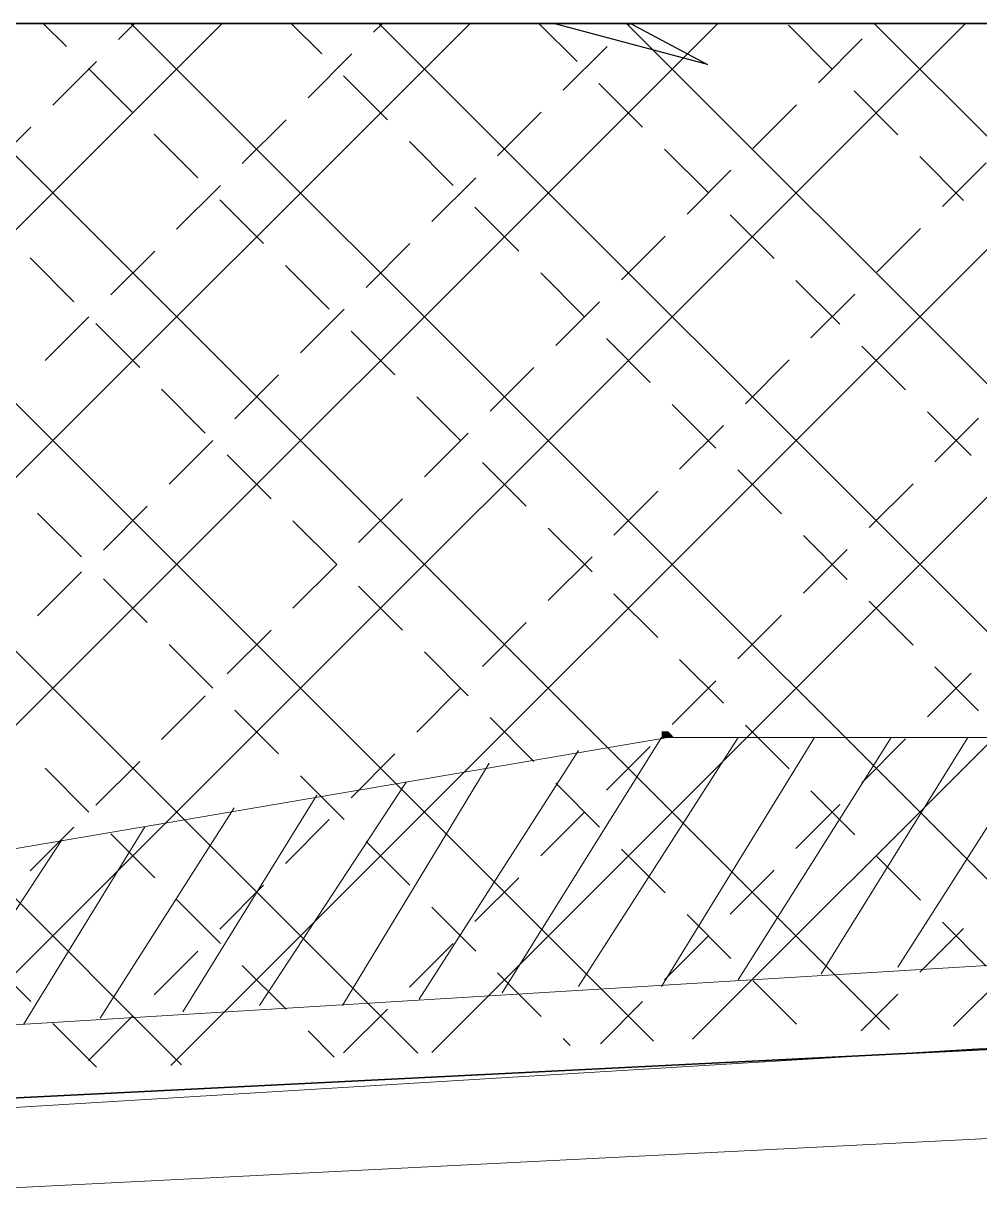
# Model space of a CAD drawing. Header units: inches. Extents: x 16065 to 240872, y 14603 to 37076.
# Drawn here: x 22437.4 to 22545.9, y 18844.2 to 18976.7 of the extents above; entities that cross this region are included whole.
import ezdxf

# ---------------------------------------------------------------- set-up
doc = ezdxf.new("R2010")
doc.units = ezdxf.units.IN
doc.header["$MEASUREMENT"] = 0
for name, color, linetype in [('EXP SECTS', 12, 'Continuous'), ('PDF10_Geometry', 7, 'Continuous'), ('PDF10_Solid Fills', 7, 'Continuous'), ('PRO HATCH', 12, 'Continuous'), ('PRO HUB', 12, 'Continuous')]:
    doc.layers.add(name, color=color, linetype=linetype)

# ---------------------------------------------------------------- blocks, each defined once
blk = doc.blocks.new('hhh')
at = {"layer": 'PDF10_Geometry', "lineweight": 0}
blk.add_lwpolyline([(217.21908, -17.05413), (217.21908, -17.05413), (217.21908, -17.05413)], close=True, dxfattribs=at)
at = {"layer": 'PDF10_Geometry', "lineweight": 5}
blk.add_lwpolyline([(217.13024, -17.07716), (217.13024, -17.08572), (217.30265, -17.07519), (217.30265, -17.05479), (217.21908, -17.05479), (217.13024, -17.06992), (217.13024, -17.07124), (217.14077, -17.07124), (217.14077, -17.07716)], close=True, dxfattribs=at)
at = {"layer": 'PDF10_Geometry', "lineweight": 9}
for points in [[(217.20197, -17.08111), (217.21842, -17.05479)], [(217.20986, -17.08045), (217.22631, -17.05479)], [(217.21842, -17.08045), (217.23421, -17.05479)], [(217.22631, -17.07979), (217.24211, -17.05479)], [(217.23487, -17.07914), (217.25, -17.05479)], [(217.24277, -17.07848), (217.2579, -17.05479)], [(217.19341, -17.08177), (217.20986, -17.05611)], [(217.18552, -17.08243), (217.20065, -17.05742)], [(217.17696, -17.08243), (217.1921, -17.0594)], [(217.16906, -17.08308), (217.18288, -17.06071)], [(217.16051, -17.08374), (217.17433, -17.06203)], [(217.15261, -17.0844), (217.16512, -17.064)], [(217.14406, -17.0844), (217.15656, -17.06532)], [(217.14603, -17.10151), (217.28883, -17.09427), (217.28817, -17.0765)], [(217.30265, -17.08374), (217.13024, -17.09427), (217.30265, -17.08374), (218.3961, -17.08377)]]:
    blk.add_lwpolyline(points, dxfattribs=at)
at = {"layer": 'PDF10_Geometry', "lineweight": 0}
blk.add_lwpolyline([(217.21908, -17.05479), (217.21842, -17.05479), (217.21908, -17.05479)], dxfattribs=at)
at = {"layer": 'PDF10_Solid Fills', "transparency": 33554559}
for points in [[(217.21908, -17.05413), (217.21842, -17.05413), (217.21842, -17.05413)], [(217.21908, -17.05413), (217.21842, -17.05413), (217.21973, -17.05479)], [(217.21842, -17.05413), (217.21973, -17.05479), (217.21842, -17.05479)], [(217.21842, -17.05479), (217.21908, -17.05479), (217.21908, -17.05479)], [(217.21908, -17.05479), (217.21908, -17.05479), (217.21842, -17.05479)], [(217.21908, -17.05479), (217.21842, -17.05479), (217.21973, -17.05479)]]:
    blk.add_solid(points, dxfattribs=at)
blk = doc.blocks.new('mm')
at = {"layer": 'EXP SECTS', "color": 9, "linetype": 'Continuous'}
for p, q in [((217.06247, -14.03085), (217.0466, -14.0266)), ((217.05453, -14.0266), (217.06247, -14.03085))]:
    blk.add_line(p, q, dxfattribs=at)
at = {"layer": 'PRO HATCH', "color": 9, "linetype": 'Continuous'}
for p, q in [((216.92457, -14.11445), (217.01242, -14.0266)), ((216.92644, -14.13813), (217.03797, -14.0266)), ((216.95334, -14.13678), (217.06352, -14.0266)), ((216.98023, -14.13544), (217.08907, -14.0266)), ((217.00171, -14.02828), (217.00338, -14.0266)), ((217.00713, -14.13409), (217.11462, -14.0266)), ((217.02803, -14.0275), (217.02893, -14.0266)), ((217.03402, -14.13275), (217.14017, -14.0266)), ((217.05436, -14.02673), (217.05448, -14.0266)), ((217.07391, -14.03273), (217.07842, -14.02821)), ((217.02126, -14.03428), (217.02577, -14.02976)), ((217.04758, -14.0335), (217.0521, -14.02899)), ((216.99493, -14.03505), (216.99945, -14.03054)), ((217.04081, -14.04028), (217.04532, -14.03576)), ((217.06713, -14.0395), (217.07165, -14.03499)), ((217.01448, -14.04105), (217.019, -14.03654)), ((216.98816, -14.04183), (216.99267, -14.03731)), ((217.06036, -14.04628), (217.06487, -14.04176)), ((217.08668, -14.0455), (217.0912, -14.04099)), ((217.03403, -14.04705), (217.03855, -14.04254)), ((217.00771, -14.04783), (217.01222, -14.04331)), ((217.07991, -14.05228), (217.08442, -14.04776)), ((217.05358, -14.05305), (217.0581, -14.04854)), ((217.00093, -14.0546), (217.00545, -14.05009)), ((217.02726, -14.05383), (217.03177, -14.04931)), ((217.06091, -14.1314), (217.14195, -14.05037)), ((217.07313, -14.05905), (217.07765, -14.05454)), ((217.02048, -14.0606), (217.025, -14.05609)), ((217.04681, -14.05983), (217.05132, -14.05531)), ((216.99416, -14.06138), (216.99867, -14.05686)), ((217.04003, -14.0666), (217.04455, -14.06209)), ((217.06636, -14.06583), (217.07087, -14.06131)), ((217.01371, -14.06738), (217.01822, -14.06286)), ((217.05958, -14.0726), (217.0641, -14.06809)), ((217.08591, -14.07183), (217.09042, -14.06731)), ((217.03326, -14.07338), (217.03777, -14.06886)), ((217.00693, -14.07415), (217.01145, -14.06964)), ((217.07913, -14.0786), (217.08365, -14.07409)), ((217.02648, -14.08015), (217.031, -14.07564)), ((217.05281, -14.07938), (217.05732, -14.07486)), ((217.00016, -14.08093), (217.00467, -14.07641)), ((217.08781, -14.13006), (217.14195, -14.07592)), ((217.04603, -14.08615), (217.05055, -14.08164)), ((217.07236, -14.08538), (217.07687, -14.08086)), ((217.01971, -14.08693), (217.02422, -14.08241)), ((216.99338, -14.0877), (216.9979, -14.08319)), ((217.06558, -14.09215), (217.0701, -14.08764)), ((217.03926, -14.09293), (217.04377, -14.08841)), ((217.01293, -14.0937), (217.01745, -14.08919)), ((217.08513, -14.09815), (217.08965, -14.09364)), ((217.05881, -14.09893), (217.06332, -14.09441)), ((217.00616, -14.10048), (217.01067, -14.09596)), ((217.03248, -14.0997), (217.037, -14.09519)), ((217.07836, -14.10493), (217.08287, -14.10041)), ((217.02571, -14.10648), (217.03022, -14.10196)), ((217.05203, -14.1057), (217.05655, -14.10119)), ((216.99938, -14.10725), (217.0039, -14.10274)), ((217.04526, -14.11248), (217.04977, -14.10796)), ((217.07158, -14.1117), (217.0761, -14.10719)), ((217.01893, -14.11325), (217.02345, -14.10874)), ((216.99261, -14.11403), (216.99712, -14.10951)), ((217.06481, -14.11848), (217.06932, -14.11396)), ((217.03848, -14.11925), (217.043, -14.11474)), ((217.01216, -14.12003), (217.01667, -14.11551)), ((217.08436, -14.12448), (217.08887, -14.11996)), ((217.05803, -14.12525), (217.06255, -14.12074)), ((217.00538, -14.1268), (217.0099, -14.12229)), ((217.03171, -14.12603), (217.03622, -14.12151)), ((217.0783, -14.13053), (217.0821, -14.12674)), ((217.02493, -14.1328), (217.02945, -14.12829)), ((217.05141, -14.13188), (217.05577, -14.12751)), ((216.99861, -14.13358), (217.00312, -14.12906)), ((216.92457, -14.30943), (217.00823, -14.22576)), ((216.99493, -14.23003), (216.99945, -14.22551)), ((216.92635, -14.3332), (217.03257, -14.22698)), ((217.02126, -14.22926), (217.02396, -14.22655)), ((216.9519, -14.3332), (217.0569, -14.2282)), ((217.04758, -14.22848), (217.0483, -14.22777)), ((216.97745, -14.3332), (217.08123, -14.22941)), ((217.003, -14.3332), (217.10557, -14.23063)), ((217.04081, -14.23526), (217.04532, -14.23074)), ((217.06713, -14.23448), (217.07165, -14.22996)), ((216.98816, -14.23681), (216.99267, -14.23229)), ((217.01448, -14.23603), (217.019, -14.23151)), ((217.02855, -14.3332), (217.1299, -14.23185)), ((217.06036, -14.24126), (217.06487, -14.23674)), ((217.08668, -14.24048), (217.0912, -14.23596)), ((217.00771, -14.24281), (217.01222, -14.23829)), ((217.03403, -14.24203), (217.03855, -14.23751)), ((217.07991, -14.24726), (217.08442, -14.24274)), ((217.02726, -14.24881), (217.03177, -14.24429)), ((217.05358, -14.24803), (217.0581, -14.24351)), ((217.00093, -14.24958), (217.00545, -14.24506)), ((217.0541, -14.3332), (217.14195, -14.24535)), ((217.04681, -14.25481), (217.05132, -14.25029)), ((217.07313, -14.25403), (217.07765, -14.24951)), ((217.02048, -14.25558), (217.025, -14.25106)), ((216.99416, -14.25636), (216.99867, -14.25184)), ((217.06636, -14.26081), (217.07087, -14.25629)), ((217.04003, -14.26158), (217.04455, -14.25706)), ((217.01371, -14.26236), (217.01822, -14.25784)), ((217.08591, -14.26681), (217.09042, -14.26229)), ((217.05958, -14.26758), (217.0641, -14.26306)), ((217.00693, -14.26913), (217.01145, -14.26461)), ((217.03326, -14.26836), (217.03777, -14.26384)), ((217.07913, -14.27358), (217.08365, -14.26906)), ((217.02648, -14.27513), (217.031, -14.27061)), ((217.05281, -14.27436), (217.05732, -14.26984)), ((217.00016, -14.2759), (217.00467, -14.27139)), ((217.07965, -14.3332), (217.14195, -14.2709)), ((217.04603, -14.28113), (217.05055, -14.27661)), ((217.07236, -14.28036), (217.07687, -14.27584)), ((217.01971, -14.2819), (217.02422, -14.27739)), ((216.99338, -14.28268), (216.9979, -14.27816)), ((217.06558, -14.28713), (217.0701, -14.28261)), ((217.03926, -14.2879), (217.04377, -14.28339)), ((217.01293, -14.28868), (217.01745, -14.28416)), ((217.08513, -14.29313), (217.08965, -14.28861)), ((217.03248, -14.29468), (217.037, -14.29016)), ((217.05881, -14.2939), (217.06332, -14.28939)), ((217.00616, -14.29545), (217.01067, -14.29094)), ((217.05203, -14.30068), (217.05655, -14.29616)), ((217.07836, -14.2999), (217.08287, -14.29539)), ((217.02571, -14.30145), (217.03022, -14.29694)), ((216.99938, -14.30223), (217.0039, -14.29771)), ((217.07158, -14.30668), (217.0761, -14.30216)), ((217.04526, -14.30745), (217.04977, -14.30294)), ((216.99261, -14.309), (216.99712, -14.30449)), ((217.01893, -14.30823), (217.02345, -14.30371)), ((217.06481, -14.31345), (217.06932, -14.30894)), ((217.01216, -14.315), (217.01667, -14.31049)), ((217.03848, -14.31423), (217.043, -14.30971)), ((217.08436, -14.31945), (217.08887, -14.31494)), ((217.03171, -14.321), (217.03622, -14.31649)), ((217.05803, -14.32023), (217.06255, -14.31571)), ((217.00538, -14.32178), (217.0099, -14.31726)), ((217.05126, -14.327), (217.05577, -14.32249)), ((217.07758, -14.32623), (217.0821, -14.32171)), ((217.02493, -14.32778), (217.02945, -14.32326)), ((216.99861, -14.32855), (217.00312, -14.32404)), ((217.07081, -14.333), (217.07532, -14.32849)), ((217.04506, -14.3332), (217.049, -14.32926)), ((216.99396, -14.3332), (216.99635, -14.33081)), ((217.01951, -14.3332), (217.02267, -14.33004))]:
    blk.add_line(p, q, dxfattribs=at)
at = {"layer": 'PRO HUB', "color": 2, "linetype": 'Continuous'}
for p, q in [((217.14195, -14.0266), (216.92457, -14.0266)), ((216.92457, -14.14077), (217.14195, -14.1299)), ((217.14195, -14.2299), (216.92457, -14.21903)), ((216.92457, -14.3332), (217.14195, -14.3332))]:
    blk.add_line(p, q, dxfattribs=at)

msp = doc.modelspace()

# ---------------------------------------------------------------- linework, layer by layer
msp.add_open_spline([(19700.7453, 21216.29254), (20897.07389, 20708.05365), (22824.48941, 19850.93499), (26868.44058, 18287.01634), (30516.36333, 17530.31409), (35462.14712, 17530.31409), (39099.37122, 17545.28939), (41523.6453, 17530.19254)], degree=3, knots=[0, 0, 0, 0, 3.550687011, 7.088547091, 10.454405696, 13.763203424, 20.37636341, 20.37636341, 20.37636341, 20.37636341])

# ---------------------------------------------------------------- block references
at = {"xscale": 1100, "yscale": 1100, "zscale": 1100}
for name, p in [('mm', (-216253.70933, 34405.9949)), ('hhh', (-216430.48081, 37655.95803))]:
    msp.add_blockref(name, p, dxfattribs=at)
at = {"xscale": -1100, "yscale": 1100, "zscale": 1100, "rotation": 180}
msp.add_blockref('mm', (-216253.70933, 3210.21571), dxfattribs=at)

doc.saveas('drawing.dxf')
